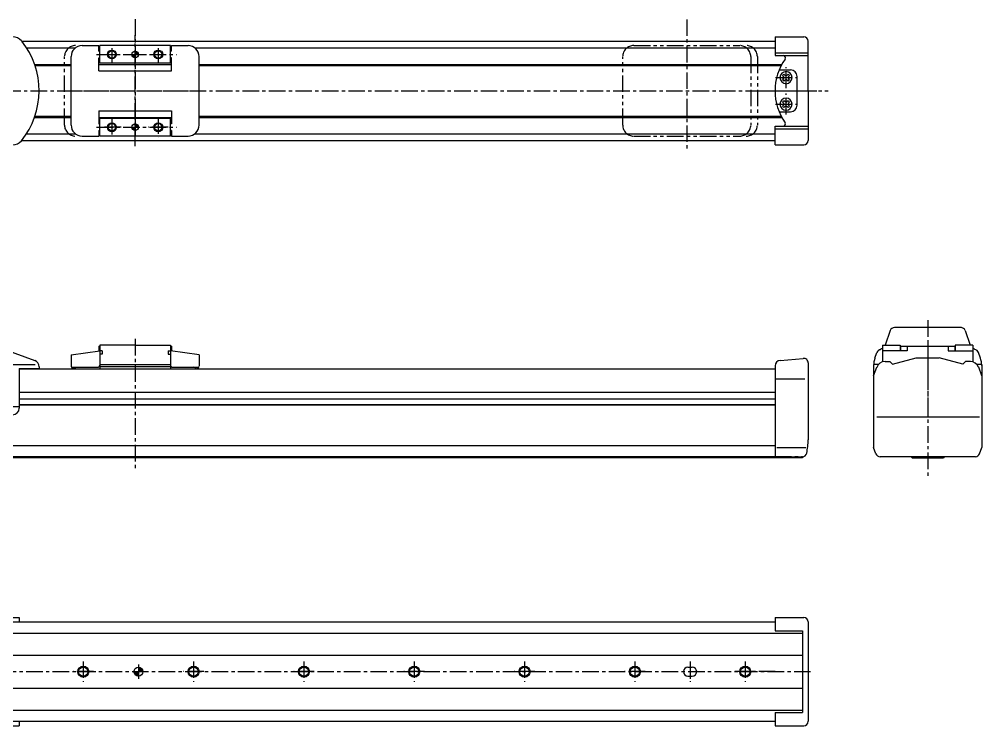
# Model space of a CAD drawing. Extents: x -773 to -84, y 145 to 488.
# Drawn here: x -520.3 to -84.1, y 168.5 to 488.5 of the extents above; entities that cross this region are included whole.
import ezdxf

# ---------------------------------------------------------------- set-up
doc = ezdxf.new("R2010")
doc.units = 0
for name, pattern in [('CENTER', [12, 7.5, -1.5, 1.5, -1.5]), ('CONTINOUS', [0]), ('PHANTOM', [15, 7.5, -1.5, 1.5, -1.5, 1.5, -1.5])]:
    doc.linetypes.add(name, pattern=pattern)
doc.layers.get('0').update_dxf_attribs({"linetype": 'CONTINUOUS'})
doc.layers.add('CENTER', color=1, linetype='CENTER')

# ---------------------------------------------------------------- blocks, each defined once
blk = doc.blocks.new('*U2')
at = {"color": 7, "linetype": 'CONTINUOUS'}
for p, q in [((-467.78, 441.07), (-467.78, 440.63)), ((-466.72, 440.63), (-467.78, 441.07)), ((-467.78, 440.63), (-467.78, 439.57)), ((-466.72, 440.63), (-466.28, 439.57)), ((-469.28, 439.57), (-467.78, 439.57)), ((-469.28, 439.57), (-468.84, 438.51)), ((-467.78, 438.07), (-468.84, 438.51)), ((-467.78, 439.57), (-466.28, 439.57)), ((-467.78, 439.57), (-467.78, 438.51)), ((-467.78, 438.51), (-467.78, 438.07))]:
    blk.add_line(p, q, dxfattribs=at)
for points in [[(-467.78, 441.07), (-467.78, 440.63), (-466.72, 440.63)], [(-467.78, 440.63), (-467.78, 439.57), (-466.28, 439.57)], [(-469.28, 439.57), (-469.28, 439.57), (-467.78, 439.57)], [(-469.28, 439.57), (-468.84, 438.51), (-467.78, 438.51)], [(-467.78, 439.57), (-467.78, 439.57), (-466.28, 439.57)]]:
    blk.add_solid(points, dxfattribs=at)
at = {"color": 7, "linetype": 'CONTINUOUS', "extrusion": (0, 0, -1)}
for points in [[(467.78, 440.63), (466.72, 440.63), (466.28, 439.57)], [(469.28, 439.57), (467.78, 439.57), (467.78, 438.51)], [(468.84, 438.51), (467.78, 438.51), (467.78, 438.07)]]:
    blk.add_solid(points, dxfattribs=at)
blk = doc.blocks.new('*U3')
at = {"color": 7, "linetype": 'CONTINUOUS'}
for p, q in [((-469.28, 472.57), (-467.78, 472.57)), ((-469.28, 472.57), (-468.84, 471.51)), ((-467.78, 471.07), (-468.84, 471.51)), ((-467.78, 474.07), (-467.78, 473.63)), ((-466.72, 473.63), (-467.78, 474.07)), ((-467.78, 473.63), (-467.78, 472.57)), ((-467.78, 472.57), (-466.28, 472.57)), ((-467.78, 472.57), (-467.78, 471.51)), ((-467.78, 471.51), (-467.78, 471.07)), ((-466.72, 473.63), (-466.28, 472.57))]:
    blk.add_line(p, q, dxfattribs=at)
for points in [[(-469.28, 472.57), (-469.28, 472.57), (-467.78, 472.57)], [(-469.28, 472.57), (-468.84, 471.51), (-467.78, 471.51)], [(-467.78, 474.07), (-467.78, 473.63), (-466.72, 473.63)], [(-467.78, 473.63), (-467.78, 472.57), (-466.28, 472.57)], [(-467.78, 472.57), (-467.78, 472.57), (-466.28, 472.57)]]:
    blk.add_solid(points, dxfattribs=at)
at = {"color": 7, "linetype": 'CONTINUOUS', "extrusion": (0, 0, -1)}
for points in [[(469.28, 472.57), (467.78, 472.57), (467.78, 471.51)], [(468.84, 471.51), (467.78, 471.51), (467.78, 471.07)], [(467.78, 473.63), (466.72, 473.63), (466.28, 472.57)]]:
    blk.add_solid(points, dxfattribs=at)
blk = doc.blocks.new('*X5')
at = {"color": 0, "linetype": 'CONTINOUS'}
for p, q in [((-468.28, 192.96), (-468.24, 193)), ((-468.23, 192.56), (-467.79, 193)), ((-468.12, 192.22), (-467.34, 193)), ((-467.97, 191.93), (-466.9, 193)), ((-467.78, 191.67), (-466.45, 193)), ((-467.55, 191.45), (-466.28, 192.72)), ((-467.29, 191.27), (-466.28, 192.27)), ((-466.28, 194.96), (-466.24, 195)), ((-466.28, 194.51), (-465.84, 194.95)), ((-466.28, 194.06), (-465.5, 194.84)), ((-466.28, 193.61), (-465.21, 194.69)), ((-466.28, 193.17), (-464.95, 194.5)), ((-466, 193), (-464.74, 194.27)), ((-465.56, 193), (-464.55, 194)), ((-465.11, 193), (-464.41, 193.7)), ((-464.66, 193), (-464.31, 193.35)), ((-466.98, 191.13), (-466.28, 191.83)), ((-466.63, 191.03), (-466.28, 191.38))]:
    blk.add_line(p, q, dxfattribs=at)

msp = doc.modelspace()

# ---------------------------------------------------------------- linework, layer by layer
at = {"color": 7, "linetype": 'CONTINOUS'}
for p, q in [((-177.78, 480.57), (-177.78, 472.07)), ((-177.78, 480.57), (-164.78, 480.57)), ((-519.18, 478.57), (-177.78, 478.57)), ((-517.02, 475.57), (-494.78, 475.57)), ((-491.78, 476.57), (-484.28, 476.57)), ((-484.28, 474.07), (-484.28, 476.57)), ((-483.78, 468.57), (-483.78, 476.57)), ((-451.78, 476.57), (-483.78, 476.57)), ((-451.78, 468.57), (-451.78, 476.57)), ((-451.28, 474.07), (-451.28, 476.57)), ((-451.28, 476.57), (-443.78, 476.57)), ((-440.78, 475.57), (-177.78, 475.57)), ((-162.78, 456.07), (-162.78, 478.57)), ((-496.78, 440.57), (-496.78, 471.57)), ((-484.28, 474.07), (-483.78, 474.07)), ((-451.28, 474.07), (-451.78, 474.07)), ((-438.78, 440.57), (-438.78, 471.57)), ((-177.78, 473.27), (-162.78, 473.27)), ((-177.78, 472.07), (-162.78, 472.07)), ((-513.34, 468.07), (-496.78, 468.07)), ((-513.17, 467.57), (-496.78, 467.57)), ((-484.28, 465.07), (-484.28, 471.07)), ((-484.28, 471.07), (-483.78, 471.07)), ((-484.28, 468.07), (-451.28, 468.07)), ((-451.78, 468.57), (-483.78, 468.57)), ((-451.28, 471.07), (-451.78, 471.07)), ((-451.28, 465.07), (-451.28, 471.07)), ((-438.78, 468.07), (-174.72, 468.07)), ((-438.78, 467.57), (-174.98, 467.57)), ((-484.28, 465.07), (-451.28, 465.07)), ((-175.91, 465.57), (-170.78, 465.57)), ((-173.72, 463.61), (-174.32, 463.01)), ((-174.32, 463.01), (-173.91, 462.6)), ((-173.31, 463.2), (-173.72, 463.61)), ((-171.85, 463.61), (-172.26, 463.2)), ((-171.25, 463.01), (-171.85, 463.61)), ((-171.66, 462.6), (-171.25, 463.01)), ((-167.78, 449.57), (-167.78, 462.57)), ((-173.91, 461.55), (-174.32, 461.14)), ((-174.32, 461.14), (-173.72, 460.53)), ((-173.72, 460.53), (-173.31, 460.95)), ((-172.26, 460.95), (-171.85, 460.53)), ((-171.85, 460.53), (-171.25, 461.14)), ((-171.25, 461.14), (-171.66, 461.55)), ((-162.78, 456.07), (-162.78, 433.57)), ((-173.72, 451.61), (-174.32, 451.01)), ((-174.32, 451.01), (-173.91, 450.6)), ((-173.91, 449.55), (-174.32, 449.14)), ((-173.31, 451.2), (-173.72, 451.61)), ((-171.85, 451.61), (-172.26, 451.2)), ((-171.25, 451.01), (-171.85, 451.61)), ((-171.66, 450.6), (-171.25, 451.01)), ((-171.25, 449.14), (-171.66, 449.55)), ((-484.28, 447.07), (-451.28, 447.07)), ((-484.28, 447.07), (-484.28, 441.07)), ((-451.28, 447.07), (-451.28, 441.07)), ((-175.91, 446.57), (-170.78, 446.57)), ((-174.32, 449.14), (-173.72, 448.53)), ((-173.72, 448.53), (-173.31, 448.95)), ((-172.26, 448.95), (-171.85, 448.53)), ((-171.85, 448.53), (-171.25, 449.14)), ((-513.34, 444.07), (-496.78, 444.07)), ((-513.17, 444.57), (-496.78, 444.57)), ((-484.28, 444.07), (-451.28, 444.07)), ((-484.28, 441.07), (-483.78, 441.07)), ((-451.78, 443.57), (-483.78, 443.57)), ((-483.78, 435.57), (-483.78, 443.57)), ((-451.78, 435.57), (-451.78, 443.57)), ((-451.28, 441.07), (-451.78, 441.07)), ((-438.78, 444.57), (-174.98, 444.57)), ((-438.78, 444.07), (-174.72, 444.07)), ((-517.02, 436.57), (-494.78, 436.57)), ((-484.28, 438.07), (-484.28, 435.57)), ((-484.28, 438.07), (-483.78, 438.07)), ((-451.28, 438.07), (-451.78, 438.07)), ((-451.28, 438.07), (-451.28, 435.57)), ((-440.78, 436.57), (-177.78, 436.57)), ((-177.78, 440.07), (-162.78, 440.07)), ((-177.78, 431.57), (-177.78, 440.07)), ((-177.78, 438.87), (-162.78, 438.87)), ((-519.19, 433.57), (-177.78, 433.57)), ((-491.78, 435.57), (-484.28, 435.57)), ((-451.78, 435.57), (-483.78, 435.57)), ((-451.28, 435.57), (-443.78, 435.57)), ((-177.78, 431.57), (-164.78, 431.57)), ((-125.55, 347.53), (-127.89, 340.87)), ((-93.26, 348.87), (-123.67, 348.87)), ((-91.62, 347.53), (-89.29, 340.87)), ((-484.28, 340.37), (-483.78, 340.37)), ((-484.28, 340.37), (-484.28, 338.26)), ((-467.78, 340.87), (-483.78, 340.87)), ((-483.78, 340.87), (-483.78, 330.19)), ((-467.78, 340.87), (-451.78, 340.87)), ((-467.78, 340.87), (-451.78, 340.87)), ((-451.78, 340.87), (-451.78, 330.19)), ((-451.78, 340.37), (-451.28, 340.37)), ((-451.28, 340.37), (-451.28, 338.26)), ((-129.09, 340.87), (-129.09, 333.3)), ((-129.09, 340.87), (-121.09, 340.87)), ((-121.09, 340.87), (-121.09, 338.25)), ((-120.84, 340.37), (-120.84, 338.25)), ((-120.84, 340.37), (-96.34, 340.37)), ((-117.84, 340.37), (-117.84, 338.25)), ((-99.34, 340.37), (-99.34, 338.33)), ((-96.34, 340.37), (-96.34, 338.33)), ((-88.09, 340.87), (-96.09, 340.87)), ((-96.09, 340.87), (-96.09, 338.25)), ((-88.09, 340.87), (-88.09, 333.47)), ((-526.77, 338.87), (-513.26, 333.95)), ((-496.78, 336.5), (-496.78, 331.32)), ((-496.74, 336.51), (-483.78, 338.33)), ((-482.78, 338.37), (-483.78, 338.37)), ((-483.78, 336.82), (-483.78, 331.87)), ((-482.78, 336.77), (-483.78, 336.77)), ((-482.78, 338.37), (-482.78, 336.77)), ((-452.78, 338.37), (-451.78, 338.37)), ((-452.78, 338.37), (-452.78, 336.77)), ((-452.78, 336.77), (-451.78, 336.77)), ((-438.82, 336.51), (-451.78, 338.33)), ((-451.78, 336.82), (-451.78, 331.87)), ((-438.78, 336.5), (-438.78, 331.45)), ((-132.48, 335.03), (-131.57, 337.55)), ((-117.84, 338.25), (-129.09, 338.25)), ((-99.34, 338.25), (-88.09, 338.25)), ((-88.09, 338.25), (-88.09, 333.3)), ((-84.69, 335.03), (-85.61, 337.55)), ((-673.23, 332.1), (-513.03, 332.1)), ((-483.78, 332.17), (-451.78, 332.17)), ((-451.78, 331.98), (-451.78, 331.21)), ((-175.5, 333.97), (-164.96, 334.9)), ((-162.78, 332.9), (-162.78, 298.05)), ((-133.09, 332.1), (-133.09, 313.1)), ((-130.94, 332.1), (-133.09, 332.1)), ((-127.93, 333.47), (-125.79, 333.47)), ((-125.79, 333.47), (-124.59, 332.27)), ((-124.59, 332.27), (-113.76, 335.17)), ((-113.76, 335.17), (-103.41, 335.17)), ((-92.59, 332.27), (-103.41, 335.17)), ((-91.39, 333.47), (-92.59, 332.27)), ((-89.24, 333.47), (-91.39, 333.47)), ((-84.09, 332.1), (-86.23, 332.1)), ((-84.09, 332.1), (-84.09, 313.1)), ((-520.28, 330.37), (-511.31, 330.37)), ((-520.28, 330.37), (-520.28, 312.37)), ((-520.28, 330.19), (-177.76, 330.19)), ((-520.28, 330.19), (-520.28, 314.68)), ((-511.28, 331.13), (-511.28, 330.19)), ((-496.67, 330.87), (-484.78, 330.87)), ((-495.43, 330.39), (-494.18, 330.87)), ((-483.78, 331.17), (-451.78, 331.17)), ((-483.78, 331.17), (-451.78, 331.17)), ((-451.78, 330.43), (-451.78, 330.17)), ((-450.78, 330.87), (-438.89, 330.87)), ((-440.14, 330.39), (-441.39, 330.87)), ((-177.78, 331.42), (-177.78, 290.37)), ((-177.78, 331.42), (-177.78, 330.25)), ((-133.09, 327), (-131.69, 330.84)), ((-84.09, 327), (-85.48, 330.84)), ((-177.66, 325.69), (-164.27, 325.69)), ((-133.09, 327), (-133.09, 294.49)), ((-84.09, 327), (-84.09, 294.49)), ((-520.28, 319.57), (-177.78, 319.57)), ((-520.28, 316.57), (-177.78, 316.57)), ((-520.28, 314.07), (-177.78, 314.07)), ((-673.78, 313.1), (-520.28, 313.1)), ((-520.28, 313.78), (-177.78, 313.78)), ((-131.65, 308.38), (-85.1, 308.38)), ((-653.78, 295.39), (-177.78, 295.39)), ((-176.89, 294.49), (-163.81, 294.49)), ((-132.07, 291.68), (-133.09, 294.49)), ((-85.11, 291.68), (-84.09, 294.49)), ((-550.28, 290.39), (-177.78, 290.39)), ((-165.28, 289.87), (-550.28, 289.87)), ((-177.78, 290.37), (-165.37, 290.37)), ((-165.28, 290.37), (-165.28, 289.87)), ((-86.99, 290.37), (-130.19, 290.37)), ((-115.69, 289.87), (-116.09, 290.27)), ((-115.69, 289.87), (-101.49, 289.87)), ((-101.09, 290.27), (-101.49, 289.87)), ((-670.78, 217.5), (-520.28, 217.5)), ((-657.78, 215.5), (-177.78, 215.5)), ((-520.28, 217.5), (-520.28, 215.5)), ((-177.78, 217.5), (-177.78, 211.5)), ((-177.78, 217.5), (-164.78, 217.5)), ((-162.78, 215.5), (-162.78, 170.5)), ((-670.78, 210.5), (-165.28, 210.5)), ((-177.78, 211.5), (-165.28, 211.5)), ((-165.28, 211.5), (-165.28, 174.5)), ((-670.78, 200.5), (-165.28, 200.5)), ((-670.78, 185.5), (-165.28, 185.5)), ((-670.78, 175.5), (-165.28, 175.5)), ((-177.78, 174.5), (-177.78, 168.5)), ((-177.78, 174.5), (-165.28, 174.5)), ((-657.78, 170.5), (-177.78, 170.5)), ((-520.28, 170.5), (-520.28, 168.5)), ((-653.78, 168.5), (-520.28, 168.5)), ((-177.78, 168.5), (-164.78, 168.5))]:
    msp.add_line(p, q, dxfattribs=at)
at = {"color": 3, "linetype": 'PHANTOM'}
for p, q in [((-241.78, 476.57), (-193.78, 476.57)), ((-499.78, 440.57), (-499.78, 471.57)), ((-246.78, 440.57), (-246.78, 471.57)), ((-188.78, 471.57), (-188.78, 440.57)), ((-185.78, 471.57), (-185.78, 440.57)), ((-241.78, 435.57), (-193.78, 435.57)), ((-177.78, 290.39), (-165.28, 290.39))]:
    msp.add_line(p, q, dxfattribs=at)
at = {"color": 7, "linetype": 'CENTER'}
for p, q in [((-216.28, 197.64), (-216.28, 188.36)), ((-466.28, 196.22), (-466.28, 189.75)), ((-216.28, 196.22), (-216.28, 189.75))]:
    msp.add_line(p, q, dxfattribs=at)
at = {"color": 7, "linetype": 'CONTINUOUS'}
for p, q in [((-217.28, 195), (-215.28, 195)), ((-217.28, 191), (-215.28, 191))]:
    msp.add_line(p, q, dxfattribs=at)
at = {"color": 7, "linetype": 'CONTINOUS'}
for centre, radius in [((-478.28, 472.57), 2), ((-478.28, 472.57), 1.65), ((-467.78, 472.57), 1.5), ((-457.28, 472.57), 2), ((-457.28, 472.57), 1.65), ((-478.28, 439.57), 2), ((-478.28, 439.57), 1.65), ((-467.78, 439.57), 1.5), ((-457.28, 439.57), 2), ((-457.28, 439.57), 1.65), ((-491.28, 193), 2.5), ((-491.28, 193), 2.1), ((-441.28, 193), 2.5), ((-441.28, 193), 2.1), ((-391.28, 193), 2.5), ((-391.28, 193), 2.1), ((-341.28, 193), 2.5), ((-341.28, 193), 2.1), ((-291.28, 193), 2.5), ((-291.28, 193), 2.1), ((-241.28, 193), 2.5), ((-241.28, 193), 2.1), ((-191.28, 193), 2.5), ((-191.28, 193), 2.1)]:
    msp.add_circle(centre, radius, dxfattribs=at)
at = {"color": 7, "linetype": 'CONTINUOUS'}
msp.add_circle((-466.28, 193), 2, dxfattribs=at)
at = {"color": 7, "linetype": 'CONTINOUS'}
for centre, radius, start, end in [((-523.19, 475.57), 5, 38.9788, 90), ((-164.78, 478.57), 2, 0, 90), ((-547.28, 456.07), 36, 321.0212, 38.6822), ((-491.78, 471.57), 5, 90, 180), ((-443.78, 471.57), 5, 0, 90), ((-174.02, 471.07), 1, 324.7656, 90), ((-152.78, 456.07), 25, 144.7656, 180), ((-172.78, 462.07), 2.75, 0, 359.9997), ((-174.43, 462.07), 0.742, 315.0001, 45), ((-172.78, 463.72), 0.742, 225.0001, 315), ((-171.13, 462.07), 0.742, 135.0001, 225), ((-170.78, 462.57), 3, 0, 90), ((-172.78, 460.42), 0.742, 45, 135), ((-152.78, 456.07), 25, 180, 215.2344), ((-172.78, 450.07), 2.75, 0, 359.9997), ((-174.43, 450.07), 0.742, 315.0001, 45), ((-172.78, 451.72), 0.742, 225.0001, 315), ((-171.13, 450.07), 0.742, 135.0001, 225), ((-170.78, 449.57), 3, 270, 0), ((-172.78, 448.42), 0.742, 45, 135), ((-491.78, 440.57), 5, 180, 270), ((-443.78, 440.57), 5, 270, 0), ((-174.02, 441.07), 1, 270, 35.2344), ((-523.19, 436.57), 5, 270, 321.0212), ((-164.78, 433.57), 2, 270, 0), ((-123.67, 346.87), 2, 90, 160.71), ((-93.51, 346.87), 2, 19.29, 90), ((-129.69, 336.87), 2, 97.822, 160), ((-129.69, 336.87), 2, 101.5491, 160), ((-129.09, 338.36), 1, 90, 149.4352), ((-88.09, 338.36), 1, 30.5648, 90), ((-87.49, 336.87), 2, 20, 82.178), ((-514.28, 331.13), 3, 0, 70), ((-484.78, 331.87), 1, 270, 0), ((-450.78, 331.87), 1, 180, 270), ((-175.28, 331.48), 2.5, 95, 180), ((-164.78, 332.9), 2, 0, 95), ((-123.09, 331.61), 10, 160, 180), ((-127.93, 329.47), 4, 90, 160), ((-89.24, 329.47), 4, 22.2313, 90), ((-94.09, 331.61), 10, 0, 20), ((-495.78, 331.32), 1, 180, 291), ((-439.78, 331.32), 1, 249, 0), ((-523.28, 312.37), 3, 270, 0), ((-192.78, 298.05), 30, 348.2935, 0), ((-165.37, 292.37), 2, 270, 348.2935), ((-130.19, 292.37), 2, 200, 270), ((-86.99, 292.37), 2, 270, 340), ((-164.78, 215.5), 2, 0, 90), ((-164.78, 170.5), 2, 270, 0)]:
    msp.add_arc(centre, radius, start, end, dxfattribs=at)
at = {"color": 3, "linetype": 'PHANTOM'}
for centre, start, end in [((-494.78, 471.57), 90, 180), ((-241.78, 471.57), 90, 180), ((-193.78, 471.57), 0, 90), ((-190.78, 471.57), 0, 90), ((-494.78, 440.57), 180, 270), ((-241.78, 440.57), 180, 270), ((-193.78, 440.57), 270, 0), ((-190.78, 440.57), 270, 0)]:
    msp.add_arc(centre, 5, start, end, dxfattribs=at)
at = {"color": 7, "linetype": 'CONTINUOUS'}
for centre, start, end in [((-217.28, 193), 90, 270), ((-215.28, 193), 270, 90)]:
    msp.add_arc(centre, 2, start, end, dxfattribs=at)
at = {"layer": 'CENTER', "color": 1, "linetype": 'CENTER'}
for p, q in [((-467.78, 488.49), (-467.78, 435.42)), ((-217.78, 488.45), (-217.78, 428.74)), ((-467.78, 431.06), (-467.78, 481.34)), ((-485.21, 472.57), (-449.04, 472.57)), ((-482.07, 472.57), (-460.81, 472.57)), ((-478.28, 475.36), (-478.28, 468.78)), ((-461.32, 472.57), (-453.24, 472.57)), ((-457.28, 475.36), (-457.28, 468.78)), ((-172.78, 457.32), (-172.78, 466.82)), ((-177.53, 462.07), (-168.03, 462.07)), ((-683.13, 456.07), (-153.64, 456.07)), ((-499.06, 456.07), (-436.51, 456.07)), ((-189.53, 456.07), (-158.83, 456.07)), ((-172.78, 445.32), (-172.78, 454.82)), ((-177.53, 450.07), (-168.03, 450.07)), ((-467.78, 445.11), (-467.78, 437.03)), ((-478.28, 443.76), (-478.28, 435.38)), ((-467.78, 443.11), (-467.78, 435.03)), ((-457.28, 444.11), (-457.28, 435.03)), ((-485.21, 439.57), (-449.04, 439.57)), ((-474.09, 439.57), (-482.47, 439.57)), ((-452.74, 439.57), (-461.82, 439.57)), ((-108.59, 352.2), (-108.59, 280.28)), ((-467.78, 343.74), (-467.78, 284.9)), ((-108.59, 341.9), (-108.59, 326.26)), ((-108.59, 341.21), (-108.59, 310.53)), ((-108.59, 341.21), (-108.59, 310.53)), ((-491.28, 197.64), (-491.28, 188.36)), ((-441.28, 197.64), (-441.28, 188.36)), ((-391.28, 197.64), (-391.28, 188.36)), ((-341.28, 197.64), (-341.28, 188.36)), ((-291.28, 197.64), (-291.28, 188.36)), ((-241.28, 197.64), (-241.28, 188.36)), ((-191.28, 197.64), (-191.28, 188.36)), ((-709.15, 193), (-161.53, 193)), ((-486.64, 193), (-495.92, 193)), ((-436.64, 193), (-445.92, 193)), ((-386.64, 193), (-395.92, 193)), ((-336.64, 193), (-345.92, 193)), ((-286.64, 193), (-295.92, 193)), ((-236.64, 193), (-245.92, 193)), ((-177.64, 193), (-195.92, 193))]:
    msp.add_line(p, q, dxfattribs=at)
for p in [(-172.78, 462.07), (-172.78, 450.07)]:
    msp.add_point(p, dxfattribs=at)

# ---------------------------------------------------------------- block references
at = {"color": 7, "linetype": 'CONTINUOUS'}
for name in ['*U3', '*U2', '*X5']:
    msp.add_blockref(name, (0, 0), dxfattribs=at)

doc.saveas('drawing.dxf')
